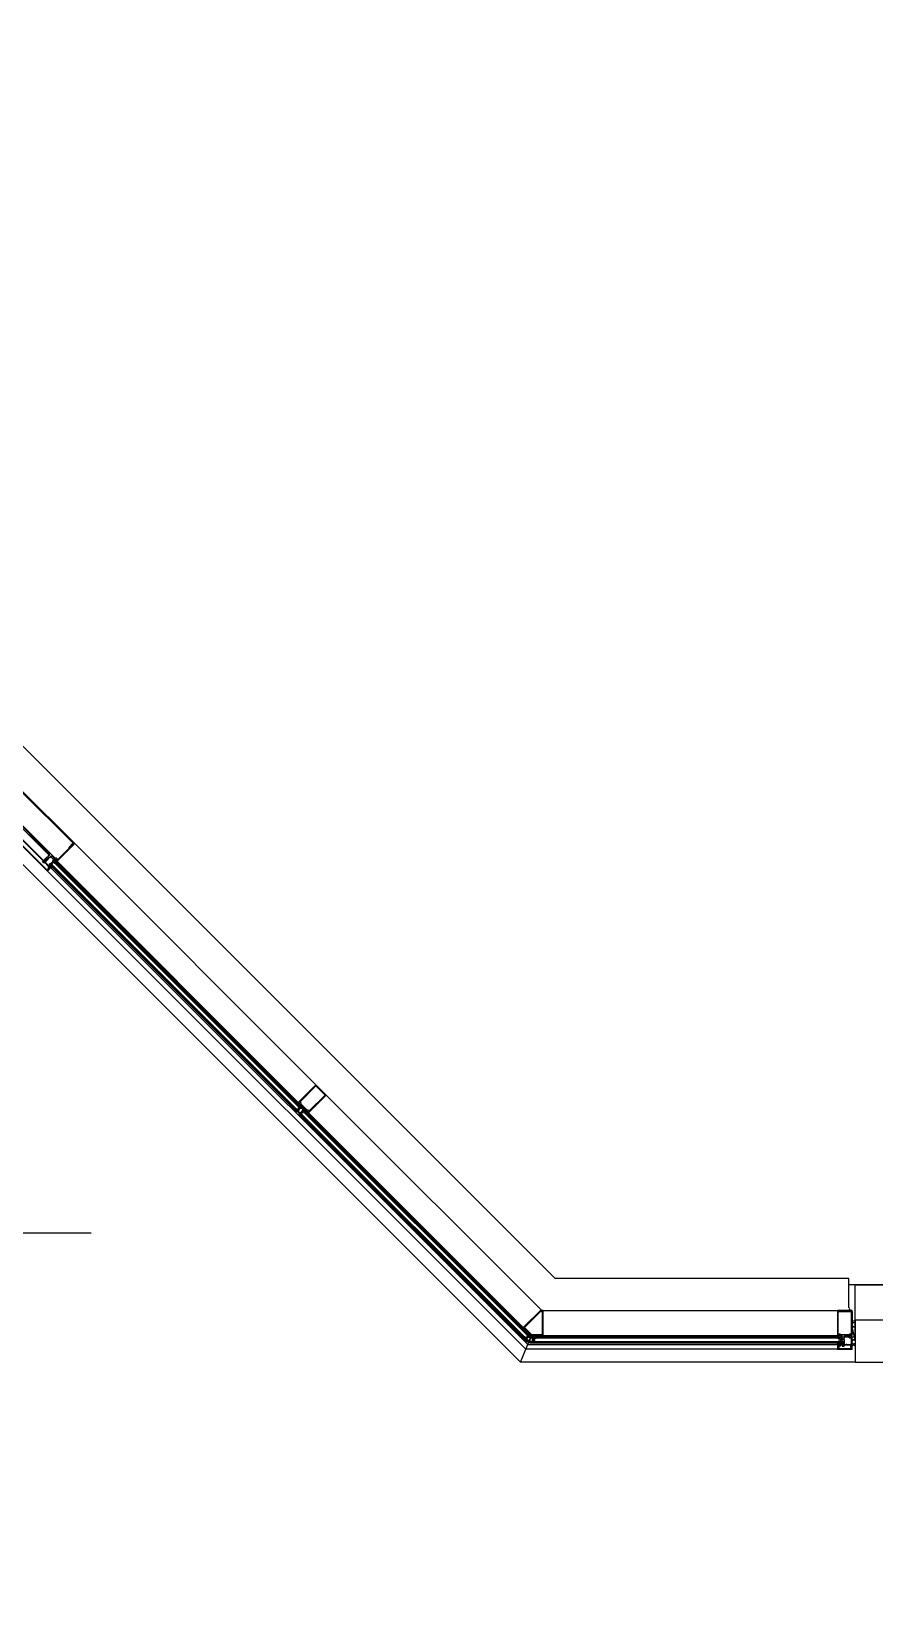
# Model space of a CAD drawing. Header units: inches. Extents: x -71 to 4528, y -885 to 4524.
# Drawn here: x 631.3 to 762, y 3.9 to 246.3 of the extents above; entities that cross this region are included whole.
import ezdxf

# ---------------------------------------------------------------- set-up
doc = ezdxf.new("R2010")
doc.units = ezdxf.units.IN
doc.header["$LTSCALE"] = 96
doc.header["$MEASUREMENT"] = 0
for name, color, linetype in [('A-Anno-Bldg', 7, 'Continuous'), ('A-Glaz-Exst', 53, 'Continuous'), ('A-Wall-Bldg', 235, 'Continuous')]:
    doc.layers.add(name, color=color, linetype=linetype)
doc.layers.add('Viewport', color=14, linetype='Continuous', plot=False)

msp = doc.modelspace()

# ---------------------------------------------------------------- linework, layer by layer
at = {"layer": 'A-Anno-Bldg'}
msp.add_lwpolyline([(640.56, 59.98), (598.1, 59.98)], dxfattribs=at)
at = {"layer": 'A-Glaz-Exst'}
for p, q in [((707.08, 40), (585.85, 161.23)), ((629.51, 128.88), (638, 120.39)), ((637.82, 120.39), (629.51, 128.7)), ((625.27, 124.64), (633.76, 116.15)), ((633.77, 116.23), (625.35, 124.65)), ((626.62, 124.17), (633.29, 117.5)), ((633.38, 117.59), (626.71, 124.26)), ((635, 118.11), (627.23, 125.88)), ((627.89, 125.04), (634.16, 118.78)), ((634.16, 118.78), (633.89, 118.51)), ((637.3, 119.69), (635.27, 117.66)), ((637.09, 119.66), (635.37, 117.94)), ((637.65, 120.4), (637.12, 119.87)), ((637.21, 119.78), (637.7, 120.27)), ((637.3, 119.69), (637.21, 119.78)), ((637.25, 119.82), (637.82, 120.39)), ((637.29, 119.69), (637.25, 119.73)), ((638, 120.39), (637.29, 119.69)), ((637.7, 120.36), (637.65, 120.4)), ((638, 120.39), (675.39, 83.01)), ((633, 117.59), (633.07, 117.67)), ((633.24, 117.35), (633, 117.59)), ((633.05, 117.69), (633.08, 117.72)), ((633.34, 117.4), (633.05, 117.69)), ((633.06, 117.53), (633.13, 117.61)), ((633.08, 117.72), (633.36, 117.43)), ((633.18, 117.8), (633.25, 117.88)), ((633.28, 117.69), (633.18, 117.8)), ((633.18, 117.41), (633.26, 117.49)), ((633.32, 117.43), (633.24, 117.35)), ((633.71, 118.33), (633.25, 117.87)), ((633.25, 117.87), (633.27, 117.85)), ((633.26, 117.84), (633.27, 117.84)), ((633.29, 117.5), (633.34, 117.5)), ((633.45, 117.53), (633.34, 117.64)), ((633.34, 117.5), (633.34, 117.45)), ((633.34, 117.45), (633.89, 116.9)), ((633.36, 117.43), (633.34, 117.4)), ((633.4, 117.85), (633.62, 118.08)), ((633.4, 117.84), (633.42, 117.86)), ((633.42, 117.88), (633.43, 117.89)), ((633.43, 117.89), (633.54, 117.91)), ((633.95, 117.02), (633.43, 117.54)), ((633.52, 117.61), (633.45, 117.53)), ((633.5, 117.77), (633.48, 117.75)), ((633.48, 117.62), (633.49, 117.62)), ((633.72, 117.98), (633.5, 117.75)), ((633.5, 117.62), (633.51, 117.6)), ((633.51, 117.6), (633.98, 118.07)), ((633.53, 117.78), (633.52, 117.77)), ((633.56, 117.89), (633.53, 117.78)), ((633.62, 118.08), (633.76, 118.11)), ((633.74, 118.23), (633.71, 118.33)), ((633.76, 118.11), (633.72, 117.98)), ((633.91, 118.4), (633.74, 118.23)), ((633.76, 116.15), (634.29, 116.68)), ((633.8, 116.41), (633.87, 116.34)), ((633.94, 116.59), (633.83, 116.53)), ((633.83, 116.53), (633.89, 116.47)), ((633.91, 116.38), (633.84, 116.45)), ((633.86, 116.78), (633.95, 116.69)), ((633.88, 118.1), (634.05, 118.27)), ((633.98, 118.07), (633.88, 118.1)), ((633.89, 118.42), (633.91, 118.4)), ((633.89, 116.47), (634.06, 116.53)), ((634.06, 116.53), (633.91, 116.38)), ((633.95, 116.98), (633.95, 117.02)), ((633.99, 116.98), (633.95, 116.98)), ((634.09, 117.16), (633.96, 117.03)), ((633.96, 117.03), (634.05, 116.94)), ((634.07, 116.7), (633.96, 116.82)), ((634, 116.97), (633.99, 116.98)), ((634.01, 116.89), (633.99, 116.88)), ((633.99, 116.88), (634.02, 116.79)), ((634, 116.92), (634, 116.97)), ((634.05, 116.92), (634, 116.92)), ((634.04, 116.84), (634.01, 116.89)), ((634.02, 116.79), (634.12, 116.75)), ((634.03, 116.57), (634.23, 116.69)), ((634.06, 116.53), (634.03, 116.57)), ((634.04, 117.2), (634.22, 117.38)), ((672.43, 78.81), (634.04, 117.2)), ((634.05, 116.85), (634.04, 116.84)), ((634.27, 116.7), (634.04, 116.57)), ((634.04, 116.57), (634.06, 116.53)), ((634.05, 118.27), (634.07, 118.25)), ((634.05, 116.92), (634.05, 116.92)), ((634.08, 116.8), (634.09, 116.81)), ((634.13, 116.77), (634.08, 116.8)), ((634.49, 116.76), (634.09, 117.16)), ((634.12, 116.75), (634.13, 116.77)), ((672.43, 78.9), (634.13, 117.21)), ((634.15, 118.25), (634.42, 118.51)), ((634.16, 116.82), (708.22, 42.76)), ((672.48, 78.95), (634.17, 117.25)), ((634.18, 116.79), (634.17, 116.8)), ((634.18, 116.81), (634.3, 116.69)), ((634.18, 116.75), (634.18, 116.79)), ((634.22, 116.75), (634.18, 116.75)), ((672.52, 78.99), (634.21, 117.29)), ((634.22, 117.38), (672.61, 78.99)), ((634.23, 116.74), (634.22, 116.75)), ((634.23, 116.69), (634.23, 116.74)), ((634.29, 116.68), (634.27, 116.7)), ((634.29, 117.31), (634.65, 117.66)), ((634.55, 117.05), (634.29, 117.31)), ((634.3, 116.69), (634.49, 116.76)), ((634.65, 117.56), (634.39, 117.3)), ((634.39, 117.25), (634.53, 117.1)), ((634.42, 118.51), (635.03, 117.9)), ((634.68, 117.5), (634.45, 117.27)), ((634.59, 117.1), (634.55, 117.05)), ((634.57, 117.73), (634.75, 117.91)), ((672.96, 79.34), (634.57, 117.73)), ((634.58, 117.1), (634.6, 117.12)), ((634.61, 117.11), (634.59, 117.1)), ((634.6, 117.12), (634.61, 117.11)), ((634.65, 117.66), (634.9, 117.4)), ((672.96, 79.43), (634.66, 117.74)), ((673.01, 79.48), (634.7, 117.78)), ((634.85, 117.42), (634.7, 117.56)), ((673.05, 79.52), (634.74, 117.82)), ((634.75, 117.91), (673.14, 79.52)), ((634.8, 117.87), (634.93, 118)), ((635.2, 117.46), (634.8, 117.87)), ((634.83, 117.35), (634.85, 117.37)), ((634.84, 117.34), (634.83, 117.35)), ((634.86, 117.36), (634.84, 117.34)), ((634.9, 117.4), (634.86, 117.36)), ((634.93, 118), (635.01, 117.91)), ((635.01, 118.12), (635, 118.11)), ((635.06, 117.95), (635.07, 117.96)), ((635.11, 117.92), (635.06, 117.95)), ((635.07, 117.96), (635.17, 117.93)), ((635.1, 117.91), (635.11, 117.92)), ((635.13, 118), (635.25, 117.88)), ((635.16, 117.87), (635.15, 117.86)), ((635.15, 117.78), (635.27, 117.66)), ((635.15, 117.77), (635.26, 117.66)), ((635.19, 117.82), (635.16, 117.87)), ((635.17, 117.93), (635.2, 117.83)), ((635.37, 117.94), (635.19, 118.12)), ((635.2, 117.83), (635.19, 117.82)), ((635.26, 117.66), (635.2, 117.46)), ((635.26, 117.65), (672.65, 80.27)), ((707.91, 42), (633.76, 116.15)), ((633.87, 116.34), (633.77, 116.23)), ((675.39, 83.01), (672.65, 80.27)), ((675.39, 82.83), (672.82, 80.27)), ((676.98, 81.42), (675.39, 83.01)), ((676.8, 81.42), (675.39, 82.83)), ((672.65, 80.27), (673.24, 79.67)), ((672.9, 80.01), (672.77, 79.89)), ((672.82, 80.27), (672.94, 80.15)), ((672.94, 80.15), (673.01, 80.22)), ((673.07, 80.15), (673.01, 80.08)), ((673.01, 80.08), (674.06, 79.03)), ((674.24, 78.85), (676.8, 81.42)), ((674.24, 78.67), (676.98, 81.42)), ((676.98, 81.42), (710.39, 48)), ((672.35, 79.33), (672.31, 79.29)), ((672.31, 79.29), (672.56, 79.03)), ((672.37, 79.35), (672.35, 79.33)), ((672.36, 79.33), (672.38, 79.34)), ((672.51, 79.13), (672.36, 79.28)), ((672.38, 79.34), (672.37, 79.35)), ((672.43, 78.81), (672.61, 78.99)), ((672.76, 79.42), (672.53, 79.19)), ((672.82, 79.4), (672.56, 79.13)), ((672.56, 79.03), (672.92, 79.39)), ((672.62, 79.6), (672.6, 79.58)), ((672.6, 79.58), (672.61, 79.57)), ((672.61, 79.57), (672.63, 79.59)), ((672.66, 79.64), (672.62, 79.6)), ((672.92, 79.39), (672.66, 79.64)), ((672.68, 79.59), (672.82, 79.45)), ((672.69, 79.01), (672.68, 78.98)), ((672.68, 78.98), (672.68, 78.95)), ((672.68, 78.95), (672.68, 78.92)), ((672.68, 78.92), (672.68, 78.9)), ((672.68, 78.9), (672.69, 78.87)), ((672.7, 79.04), (672.69, 79.01)), ((672.69, 78.87), (672.69, 78.85)), ((672.69, 78.85), (672.7, 78.83)), ((672.71, 79.06), (672.7, 79.04)), ((672.7, 78.83), (672.71, 78.8)), ((672.72, 79.09), (672.71, 79.06)), ((672.71, 78.8), (672.72, 78.79)), ((672.74, 79.12), (672.72, 79.09)), ((672.72, 78.79), (672.74, 78.77)), ((672.75, 79.15), (672.74, 79.12)), ((672.74, 78.77), (672.76, 78.75)), ((672.77, 79.17), (672.75, 79.15)), ((672.76, 78.75), (672.78, 78.74)), ((672.79, 79.2), (672.77, 79.17)), ((672.78, 78.74), (672.8, 78.73)), ((672.82, 79.22), (672.79, 79.2)), ((672.79, 78.46), (672.96, 78.64)), ((708.08, 43.16), (672.79, 78.46)), ((672.8, 78.73), (672.82, 78.72)), ((672.84, 79.25), (672.82, 79.22)), ((672.82, 78.72), (672.85, 78.71)), ((672.86, 79.27), (672.84, 79.25)), ((672.85, 78.71), (672.87, 78.71)), ((672.89, 79.29), (672.86, 79.27)), ((672.87, 78.71), (672.9, 78.71)), ((708.09, 43.24), (672.87, 78.46)), ((672.92, 79.3), (672.89, 79.29)), ((672.9, 78.71), (672.92, 78.71)), ((672.95, 79.32), (672.92, 79.3)), ((672.92, 78.71), (672.95, 78.71)), ((708.12, 43.3), (672.92, 78.5)), ((672.97, 79.33), (672.95, 79.32)), ((672.95, 78.71), (672.98, 78.72)), ((672.96, 79.34), (673.14, 79.52)), ((672.96, 78.64), (708.26, 43.34)), ((708.18, 43.33), (672.96, 78.55)), ((673, 79.34), (672.97, 79.33)), ((672.98, 78.72), (673.01, 78.73)), ((673.03, 79.35), (673, 79.34)), ((673.01, 78.59), (673.36, 78.95)), ((673.01, 78.73), (673.04, 78.74)), ((673.26, 78.34), (673.01, 78.59)), ((673.06, 79.35), (673.03, 79.35)), ((673.04, 78.74), (673.06, 78.75)), ((673.09, 79.36), (673.06, 79.35)), ((673.06, 78.75), (673.09, 78.76)), ((673.11, 79.36), (673.09, 79.36)), ((673.09, 78.76), (673.12, 78.78)), ((673.37, 78.85), (673.1, 78.58)), ((673.1, 78.53), (673.25, 78.39)), ((673.16, 79.59), (673.11, 79.54)), ((673.14, 79.36), (673.11, 79.36)), ((673.12, 78.78), (673.15, 78.8)), ((673.17, 79.35), (673.14, 79.36)), ((673.15, 78.8), (673.17, 78.82)), ((673.23, 79.52), (673.16, 79.59)), ((673.39, 78.79), (673.16, 78.56)), ((673.19, 79.35), (673.17, 79.35)), ((673.17, 78.82), (673.19, 78.84)), ((673.21, 79.34), (673.19, 79.35)), ((673.19, 78.84), (673.22, 78.87)), ((673.24, 79.67), (673.2, 79.63)), ((673.2, 79.63), (673.27, 79.56)), ((673.23, 79.33), (673.21, 79.34)), ((673.22, 78.87), (673.24, 78.89)), ((673.27, 79.56), (673.23, 79.52)), ((673.25, 79.31), (673.23, 79.33)), ((673.24, 78.89), (673.26, 78.92)), ((673.27, 79.3), (673.25, 79.31)), ((673.26, 78.92), (673.27, 78.95)), ((673.31, 78.38), (673.26, 78.34)), ((673.27, 79.56), (673.31, 79.6)), ((673.29, 79.28), (673.27, 79.3)), ((673.27, 78.95), (673.29, 78.97)), ((673.3, 79.26), (673.29, 79.28)), ((673.29, 78.97), (673.3, 79)), ((673.31, 79.24), (673.3, 79.26)), ((673.3, 79), (673.31, 79.03)), ((673.3, 78.39), (673.32, 78.41)), ((673.31, 79.6), (673.57, 79.34)), ((673.32, 79.22), (673.31, 79.24)), ((673.31, 79.03), (673.32, 79.06)), ((673.32, 78.4), (673.31, 78.38)), ((673.33, 79.19), (673.32, 79.22)), ((673.32, 78.99), (673.49, 79.17)), ((673.32, 79.06), (673.33, 79.09)), ((708.39, 43.91), (673.32, 78.99)), ((673.32, 78.41), (673.32, 78.4)), ((673.33, 79.17), (673.33, 79.19)), ((673.33, 79.14), (673.33, 79.17)), ((673.33, 79.11), (673.33, 79.14)), ((673.33, 79.09), (673.33, 79.11)), ((673.36, 78.95), (673.62, 78.69)), ((708.4, 44), (673.4, 78.99)), ((673.56, 78.7), (673.42, 78.85)), ((708.43, 44.05), (673.45, 79.03)), ((673.53, 79.3), (673.49, 79.25)), ((673.49, 79.25), (673.56, 79.18)), ((673.49, 79.17), (708.57, 44.09)), ((708.48, 44.08), (673.49, 79.08)), ((673.56, 79.18), (673.52, 79.14)), ((673.57, 79.34), (673.53, 79.3)), ((673.53, 79.3), (673.6, 79.23)), ((673.54, 78.64), (673.56, 78.65)), ((673.55, 78.63), (673.54, 78.64)), ((673.57, 78.65), (673.55, 78.63)), ((673.62, 78.69), (673.57, 78.65)), ((673.6, 79.23), (673.64, 79.27)), ((673.64, 79.27), (674.24, 78.67)), ((673.98, 78.93), (673.86, 78.8)), ((674.06, 79.03), (674.12, 79.1)), ((674.19, 79.03), (674.12, 78.97)), ((674.12, 78.97), (674.24, 78.85)), ((674.24, 78.67), (707.52, 45.39)), ((710.27, 48.13), (707.52, 45.39)), ((707.7, 45.39), (710.27, 47.95)), ((710.39, 48), (710.27, 48.13)), ((710.27, 47.95), (710.34, 47.88)), ((710.34, 47.88), (710.45, 47.88)), ((710.39, 48), (756.24, 48)), ((710.58, 48), (710.39, 48)), ((710.45, 47.88), (710.45, 44.25)), ((710.58, 44.12), (710.58, 48)), ((758.49, 48), (756.24, 48)), ((756.24, 48), (756.24, 44.12)), ((756.34, 44.42), (756.34, 47.88)), ((756.34, 47.88), (758.49, 47.88)), ((758.4, 44.42), (758.4, 47.88)), ((758.4, 47.88), (758.49, 47.88)), ((758.49, 47.88), (758.49, 48)), ((758.49, 47.88), (758.49, 44.36)), ((758.56, 46.05), (758.58, 46.07)), ((758.58, 46.07), (758.6, 46.09)), ((758.6, 46.09), (758.62, 46.11)), ((758.62, 46.11), (758.64, 46.12)), ((758.64, 46.12), (758.66, 46.13)), ((758.66, 46.13), (758.68, 46.14)), ((758.68, 46.14), (758.7, 46.15)), ((758.7, 46.15), (758.72, 46.15)), ((758.72, 46.15), (758.74, 46.15)), ((758.74, 46.15), (758.76, 46.15)), ((758.76, 46.15), (758.79, 46.15)), ((758.79, 46.15), (758.81, 46.14)), ((758.81, 46.14), (758.83, 46.13)), ((758.83, 46.13), (758.85, 46.12)), ((758.85, 46.12), (758.87, 46.11)), ((758.87, 46.11), (758.89, 46.09)), ((758.89, 46.09), (758.9, 46.07)), ((758.9, 46.07), (758.92, 46.05)), ((707.08, 40), (708.79, 44.12)), ((707.52, 45.39), (708.12, 44.79)), ((707.79, 45.12), (707.66, 45)), ((707.66, 45), (707.73, 44.93)), ((708.84, 44.25), (707.7, 45.39)), ((707.76, 43.93), (707.72, 43.88)), ((707.72, 43.88), (707.97, 43.63)), ((707.73, 44.93), (707.77, 44.97)), ((707.78, 43.95), (707.76, 43.93)), ((707.77, 44.97), (707.83, 44.9)), ((707.77, 43.92), (707.79, 43.94)), ((707.91, 43.72), (707.77, 43.87)), ((707.79, 43.94), (707.78, 43.95)), ((707.86, 45.06), (707.79, 45.12)), ((707.83, 44.9), (707.79, 44.86)), ((707.79, 44.86), (707.86, 44.8)), ((707.81, 45.01), (707.86, 45.06)), ((707.88, 44.95), (707.81, 45.01)), ((707.86, 44.8), (707.9, 44.84)), ((707.92, 44.99), (707.88, 44.95)), ((707.9, 44.84), (707.96, 44.77)), ((707.99, 44.92), (707.92, 44.99)), ((707.96, 44.77), (707.93, 44.73)), ((707.93, 44.73), (707.99, 44.67)), ((707.94, 44.88), (707.99, 44.92)), ((708.01, 44.82), (707.94, 44.88)), ((708.17, 44.02), (707.94, 43.79)), ((708.23, 43.99), (707.96, 43.72)), ((707.97, 43.63), (708.32, 43.98)), ((707.99, 44.67), (708.03, 44.71)), ((708.05, 44.86), (708.01, 44.82)), ((708.02, 44.19), (708.01, 44.17)), ((708.01, 44.17), (708.02, 44.17)), ((708.07, 44.24), (708.02, 44.19)), ((708.02, 44.17), (708.03, 44.18)), ((708.03, 44.71), (708.08, 44.66)), ((708.12, 44.79), (708.05, 44.86)), ((708.07, 44.75), (708.12, 44.79)), ((708.12, 44.79), (708.07, 44.75)), ((708.12, 44.7), (708.07, 44.75)), ((708.07, 44.75), (708.15, 44.68)), ((708.32, 43.98), (708.07, 44.24)), ((708.08, 44.18), (708.23, 44.04)), ((708.12, 44.66), (708.12, 44.66)), ((708.12, 43.63), (708.13, 43.66)), ((708.12, 43.61), (708.12, 43.63)), ((708.13, 43.68), (708.14, 43.7)), ((708.13, 43.66), (708.13, 43.68)), ((708.14, 43.7), (708.15, 43.73)), ((708.15, 44.68), (708.19, 44.72)), ((708.15, 43.73), (708.16, 43.75)), ((708.16, 43.75), (708.17, 43.77)), ((708.17, 43.77), (708.19, 43.79)), ((708.19, 44.72), (708.79, 44.12)), ((708.19, 43.79), (708.2, 43.81)), ((708.2, 43.81), (708.22, 43.82)), ((708.22, 43.82), (708.23, 43.84)), ((708.23, 43.84), (708.25, 43.85)), ((708.25, 43.85), (708.27, 43.87)), ((708.27, 43.87), (708.29, 43.88)), ((708.29, 43.88), (708.31, 43.88)), ((708.31, 43.88), (708.33, 43.89)), ((708.33, 43.89), (708.35, 43.9)), ((708.35, 43.9), (708.37, 43.9)), ((708.37, 43.9), (708.39, 43.9)), ((708.39, 43.91), (708.57, 44.09)), ((708.39, 43.9), (708.41, 43.9)), ((708.41, 43.9), (708.43, 43.89)), ((708.43, 43.89), (708.44, 43.89)), ((708.44, 43.89), (708.46, 43.88)), ((708.46, 43.88), (708.48, 43.87)), ((708.48, 43.87), (708.49, 43.86)), ((708.49, 43.86), (708.51, 43.85)), ((708.51, 43.85), (708.52, 43.83)), ((708.52, 43.83), (708.53, 43.82)), ((708.53, 43.82), (708.54, 43.8)), ((708.54, 43.8), (708.55, 43.78)), ((708.55, 43.78), (708.56, 43.76)), ((708.56, 43.76), (708.57, 43.74)), ((708.57, 43.74), (708.57, 43.71)), ((708.57, 43.71), (708.57, 43.69)), ((708.57, 43.69), (708.57, 43.67)), ((708.57, 43.67), (708.57, 43.65)), ((708.57, 43.65), (708.57, 43.62)), ((708.61, 43.64), (708.59, 43.62)), ((708.62, 43.66), (708.61, 43.64)), ((708.64, 43.67), (708.62, 43.66)), ((708.66, 43.68), (708.64, 43.67)), ((708.68, 43.7), (708.66, 43.68)), ((708.7, 43.71), (708.68, 43.7)), ((708.72, 43.72), (708.7, 43.71)), ((708.74, 43.72), (708.72, 43.72)), ((708.76, 43.73), (708.74, 43.72)), ((708.78, 43.73), (708.76, 43.73)), ((708.8, 43.73), (708.78, 43.73)), ((708.79, 44.12), (756.24, 44.12)), ((708.79, 44.12), (709.64, 44.12)), ((708.82, 43.73), (708.8, 43.73)), ((708.84, 43.72), (708.82, 43.73)), ((710.45, 44.25), (708.84, 44.25)), ((708.86, 43.72), (708.84, 43.72)), ((708.87, 43.71), (708.86, 43.72)), ((708.89, 43.7), (708.87, 43.71)), ((708.91, 43.69), (708.89, 43.7)), ((708.92, 43.67), (708.91, 43.69)), ((708.92, 43.95), (756.74, 43.95)), ((708.92, 43.7), (708.92, 43.94)), ((756.74, 43.7), (708.92, 43.7)), ((708.93, 43.66), (708.92, 43.67)), ((708.95, 43.64), (708.93, 43.66)), ((708.96, 43.62), (708.95, 43.64)), ((756.68, 43.88), (709.01, 43.88)), ((756.67, 43.82), (709.01, 43.82)), ((756.68, 43.76), (709.01, 43.76)), ((709.06, 43.2), (709.06, 43.69)), ((709.06, 43.69), (709.42, 43.69)), ((709.14, 43.63), (709.14, 43.26)), ((709.38, 43.67), (709.17, 43.67)), ((709.41, 43.61), (709.41, 43.63)), ((709.42, 43.69), (709.42, 43.63)), ((709.42, 43.63), (709.42, 43.61)), ((709.64, 44.12), (709.64, 44.06)), ((709.64, 44.06), (709.74, 44.06)), ((709.67, 44.06), (709.74, 44.06)), ((709.74, 44), (709.67, 44)), ((709.74, 44.06), (709.74, 44.12)), ((709.74, 44.12), (709.83, 44.12)), ((709.74, 44.06), (709.74, 44.12)), ((709.74, 44.12), (710.58, 44.12)), ((709.74, 43.94), (709.74, 44)), ((709.83, 43.94), (709.74, 43.94)), ((709.83, 44.12), (709.83, 44.06)), ((709.83, 44.06), (709.92, 44.06)), ((709.92, 44), (709.83, 44)), ((709.83, 44), (709.83, 43.94)), ((709.92, 44.06), (709.92, 44.12)), ((709.92, 44.12), (710.02, 44.12)), ((709.92, 43.94), (709.92, 44)), ((710.02, 43.94), (709.92, 43.94)), ((710.02, 44.12), (710.02, 44.06)), ((710.02, 44.06), (710.11, 44.06)), ((710.11, 44), (710.02, 44)), ((710.02, 44), (710.02, 43.94)), ((710.11, 44.06), (710.11, 44.12)), ((710.11, 44.12), (710.2, 44.12)), ((710.11, 43.94), (710.11, 44)), ((710.2, 43.94), (710.11, 43.94)), ((710.2, 44.12), (710.2, 43.94)), ((756.24, 44.12), (756.15, 43.95)), ((756.15, 43.95), (756.72, 43.95)), ((756.24, 44.12), (756.26, 44.12)), ((756.41, 44.12), (756.24, 44.12)), ((756.26, 44.12), (756.29, 44.16)), ((756.29, 44.16), (756.32, 44.12)), ((756.32, 44.12), (756.34, 44.12)), ((756.34, 44.12), (756.37, 44.16)), ((756.71, 43.69), (756.35, 43.69)), ((756.35, 43.69), (756.35, 43.63)), ((756.35, 43.63), (756.35, 43.61)), ((756.36, 43.61), (756.36, 43.63)), ((756.37, 44.16), (756.4, 44.12)), ((756.39, 43.67), (756.6, 43.67)), ((756.57, 44.36), (756.4, 44.36)), ((756.4, 44.12), (756.41, 44.12)), ((756.41, 44.26), (756.49, 44.26)), ((756.5, 44.25), (756.41, 44.2)), ((756.41, 44.2), (756.41, 44.19)), ((756.41, 44.19), (756.47, 44.2)), ((756.47, 44.2), (756.47, 44.19)), ((756.49, 44.26), (756.57, 44.26)), ((756.59, 44.2), (756.5, 44.25)), ((756.53, 44.19), (756.53, 44.2)), ((756.53, 44.2), (756.59, 44.19)), ((756.57, 44.12), (756.59, 44.12)), ((756.59, 44.19), (756.59, 44.2)), ((756.59, 44.12), (756.62, 44.16)), ((756.72, 44.12), (756.59, 44.12)), ((756.62, 44.16), (756.65, 44.12)), ((756.64, 43.63), (756.64, 43.26)), ((756.65, 44.12), (756.66, 44.12)), ((756.66, 44.12), (756.69, 44.16)), ((758.06, 44.22), (756.68, 44.22)), ((756.69, 44.16), (756.73, 44.12)), ((756.71, 43.2), (756.71, 43.69)), ((756.72, 43.95), (756.72, 44.12)), ((756.73, 44.12), (756.92, 44.12)), ((756.92, 44.04), (756.74, 44.04)), ((756.74, 44.04), (756.92, 42.79)), ((756.74, 42.79), (756.92, 44.04)), ((756.74, 44.04), (756.74, 42.79)), ((756.74, 43.95), (756.74, 43.7)), ((756.92, 44.12), (756.92, 43.75)), ((756.92, 42.79), (756.92, 44.04)), ((756.98, 43.69), (757.01, 43.69)), ((757.01, 43.69), (757.01, 43.45)), ((757.2, 43.45), (757.2, 43.69)), ((757.2, 43.69), (757.23, 43.69)), ((757.29, 43.75), (757.29, 44.12)), ((757.29, 44.12), (757.99, 44.12)), ((758.47, 44.12), (757.9, 44.12)), ((757.9, 44.12), (757.99, 43.94)), ((757.99, 44.12), (758.01, 44.12)), ((757.99, 43.94), (758.15, 43.94)), ((758.01, 44.12), (758.04, 44.16)), ((758.02, 43.94), (758.16, 43.94)), ((758.09, 43.88), (758.02, 43.88)), ((758.04, 44.16), (758.07, 44.12)), ((758.07, 44.12), (758.09, 44.12)), ((758.09, 44.12), (758.12, 44.16)), ((758.09, 43.84), (758.09, 43.88)), ((758.12, 44.16), (758.15, 44.12)), ((758.35, 43.74), (758.13, 43.74)), ((758.15, 44.12), (758.16, 44.12)), ((758.49, 44.36), (758.16, 44.36)), ((758.16, 44.26), (758.24, 44.26)), ((758.22, 43.86), (758.16, 43.88)), ((758.16, 43.88), (758.16, 43.86)), ((758.16, 43.86), (758.25, 43.81)), ((758.16, 43.8), (758.32, 43.8)), ((758.22, 43.88), (758.22, 43.86)), ((758.24, 44.26), (758.32, 44.26)), ((758.25, 43.81), (758.34, 43.86)), ((758.34, 43.88), (758.28, 43.86)), ((758.28, 43.86), (758.28, 43.88)), ((758.32, 44.12), (758.34, 44.12)), ((758.32, 43.94), (758.49, 43.94)), ((758.49, 44.36), (758.34, 44.36)), ((758.34, 44.12), (758.37, 44.16)), ((758.34, 43.94), (758.47, 43.94)), ((758.34, 43.86), (758.34, 43.88)), ((758.37, 44.16), (758.4, 44.12)), ((758.41, 43.8), (758.39, 43.8)), ((758.4, 44.12), (758.41, 44.12)), ((758.41, 44.12), (758.44, 44.16)), ((758.41, 43.03), (758.41, 43.8)), ((758.44, 44.16), (758.48, 44.12)), ((758.47, 43.94), (758.47, 44.12)), ((758.48, 44.12), (758.49, 44.12)), ((758.49, 45.84), (758.5, 45.87)), ((758.49, 45.81), (758.49, 45.84)), ((758.49, 45.78), (758.49, 45.81)), ((758.5, 45.75), (758.49, 45.78)), ((758.99, 43.47), (758.49, 45.47)), ((758.49, 45.47), (758.99, 45.47)), ((758.49, 44.12), (758.49, 44.36)), ((758.49, 42.75), (758.49, 43.94)), ((758.5, 45.9), (758.51, 45.93)), ((758.5, 45.87), (758.5, 45.9)), ((758.5, 45.73), (758.5, 45.75)), ((758.51, 45.7), (758.5, 45.73)), ((758.51, 45.93), (758.52, 45.96)), ((758.52, 45.67), (758.51, 45.7)), ((758.52, 45.96), (758.53, 45.98)), ((758.53, 45.64), (758.52, 45.67)), ((758.53, 45.98), (758.54, 46.01)), ((758.54, 45.62), (758.53, 45.64)), ((758.54, 46.01), (758.55, 46.03)), ((758.55, 45.6), (758.54, 45.62)), ((758.55, 46.03), (758.56, 46.05)), ((758.56, 45.57), (758.55, 45.6)), ((758.58, 45.55), (758.56, 45.57)), ((758.6, 45.54), (758.58, 45.55)), ((758.62, 45.52), (758.6, 45.54)), ((758.64, 45.51), (758.62, 45.52)), ((758.66, 45.5), (758.64, 45.51)), ((758.68, 45.49), (758.66, 45.5)), ((758.7, 45.48), (758.68, 45.49)), ((758.72, 45.48), (758.7, 45.48)), ((758.74, 45.47), (758.72, 45.48)), ((758.76, 45.48), (758.74, 45.47)), ((758.79, 45.48), (758.76, 45.48)), ((758.81, 45.49), (758.79, 45.48)), ((758.83, 45.5), (758.81, 45.49)), ((758.85, 45.51), (758.83, 45.5)), ((758.87, 45.52), (758.85, 45.51)), ((758.89, 45.54), (758.87, 45.52)), ((758.9, 45.55), (758.89, 45.54)), ((758.92, 45.57), (758.9, 45.55)), ((758.92, 46.05), (758.93, 46.03)), ((758.93, 45.6), (758.92, 45.57)), ((758.93, 46.03), (758.95, 46.01)), ((758.95, 45.62), (758.93, 45.6)), ((758.95, 46.01), (758.96, 45.98)), ((758.96, 45.64), (758.95, 45.62)), ((758.96, 45.98), (758.97, 45.96)), ((758.97, 45.67), (758.96, 45.64)), ((758.97, 45.96), (758.98, 45.93)), ((758.98, 45.7), (758.97, 45.67)), ((758.98, 45.93), (758.98, 45.9)), ((758.98, 45.9), (758.99, 45.87)), ((758.99, 45.75), (758.98, 45.73)), ((758.98, 45.73), (758.98, 45.7)), ((758.99, 45.87), (758.99, 45.84)), ((758.99, 45.84), (758.99, 45.81)), ((758.99, 45.81), (758.99, 45.78)), ((758.99, 45.78), (758.99, 45.75)), ((758.99, 45.47), (758.99, 43.47)), ((756.24, 42), (707.91, 42)), ((708.08, 43.16), (708.26, 43.34)), ((708.12, 43.59), (708.12, 43.61)), ((708.12, 43.56), (708.12, 43.59)), ((708.12, 43.54), (708.12, 43.56)), ((708.13, 43.52), (708.12, 43.54)), ((708.13, 43.5), (708.13, 43.52)), ((708.14, 43.48), (708.13, 43.5)), ((708.15, 43.46), (708.14, 43.48)), ((708.16, 43.44), (708.15, 43.46)), ((708.17, 43.42), (708.16, 43.44)), ((708.19, 43.41), (708.17, 43.42)), ((708.2, 43.4), (708.19, 43.41)), ((708.22, 43.38), (708.2, 43.4)), ((708.23, 43.38), (708.22, 43.38)), ((708.22, 42.76), (756.24, 42.76)), ((708.25, 43.37), (708.23, 43.38)), ((708.27, 43.36), (708.25, 43.37)), ((708.29, 43.36), (708.27, 43.36)), ((708.31, 43.36), (708.29, 43.36)), ((708.33, 43.36), (708.31, 43.36)), ((708.35, 43.36), (708.33, 43.36)), ((708.36, 43.36), (708.35, 43.36)), ((708.38, 43.37), (708.36, 43.36)), ((708.4, 43.38), (708.38, 43.37)), ((708.42, 43.39), (708.4, 43.38)), ((708.44, 43.4), (708.42, 43.39)), ((708.46, 43.42), (708.44, 43.4)), ((708.48, 43.43), (708.46, 43.42)), ((708.49, 43.45), (708.48, 43.43)), ((708.51, 43.47), (708.49, 43.45)), ((708.52, 43.49), (708.51, 43.47)), ((708.53, 43.51), (708.52, 43.49)), ((708.53, 43.49), (708.52, 43.46)), ((708.52, 43.46), (708.52, 43.44)), ((708.52, 43.44), (708.52, 43.42)), ((708.52, 43.42), (708.52, 43.39)), ((708.52, 43.39), (708.52, 43.37)), ((708.52, 43.37), (708.53, 43.35)), ((708.54, 43.53), (708.53, 43.51)), ((708.54, 43.51), (708.53, 43.49)), ((708.53, 43.35), (708.53, 43.33)), ((708.53, 43.33), (708.54, 43.31)), ((708.55, 43.56), (708.54, 43.53)), ((708.55, 43.55), (708.54, 43.53)), ((708.54, 43.53), (708.54, 43.51)), ((708.54, 43.31), (708.55, 43.29)), ((708.57, 43.58), (708.55, 43.56)), ((708.56, 43.57), (708.55, 43.55)), ((708.55, 43.29), (708.56, 43.27)), ((708.57, 43.62), (708.56, 43.6)), ((708.56, 43.6), (708.56, 43.57)), ((708.56, 43.27), (708.57, 43.25)), ((708.58, 43.6), (708.57, 43.58)), ((708.57, 43.25), (708.59, 43.24)), ((708.59, 43.62), (708.58, 43.6)), ((708.59, 43.24), (708.6, 43.23)), ((708.6, 43.23), (708.62, 43.22)), ((708.61, 43.2), (756.74, 43.2)), ((708.61, 42.95), (708.61, 43.2)), ((756.74, 42.95), (708.61, 42.95)), ((708.62, 43.22), (708.64, 43.21)), ((708.64, 43.21), (708.65, 43.2)), ((708.65, 43.2), (708.67, 43.2)), ((708.67, 43.2), (708.69, 43.19)), ((756.69, 43.13), (708.68, 43.13)), ((756.67, 43.07), (708.68, 43.07)), ((756.69, 43.01), (708.68, 43.01)), ((708.69, 43.19), (708.71, 43.19)), ((708.71, 43.19), (708.73, 43.19)), ((708.73, 43.19), (708.75, 43.2)), ((708.75, 43.2), (708.77, 43.2)), ((708.77, 43.2), (708.79, 43.21)), ((708.79, 43.21), (708.81, 43.22)), ((708.81, 43.22), (708.83, 43.23)), ((708.83, 43.23), (708.85, 43.24)), ((708.85, 43.24), (708.87, 43.26)), ((708.87, 43.26), (708.88, 43.27)), ((708.88, 43.27), (708.9, 43.29)), ((708.9, 43.29), (708.92, 43.31)), ((708.92, 43.31), (708.93, 43.33)), ((708.93, 43.33), (708.94, 43.35)), ((708.94, 43.35), (708.95, 43.38)), ((708.95, 43.38), (708.96, 43.4)), ((708.96, 43.6), (708.96, 43.62)), ((708.97, 43.58), (708.96, 43.6)), ((708.96, 43.4), (708.97, 43.42)), ((708.98, 43.56), (708.97, 43.58)), ((708.97, 43.45), (708.98, 43.47)), ((708.97, 43.42), (708.97, 43.45)), ((708.98, 43.54), (708.98, 43.56)), ((708.98, 43.52), (708.98, 43.54)), ((708.98, 43.49), (708.98, 43.52)), ((708.98, 43.47), (708.98, 43.49)), ((709.42, 43.2), (709.06, 43.2)), ((709.17, 43.22), (709.38, 43.22)), ((709.2, 43.61), (709.2, 43.28)), ((709.42, 43.61), (709.41, 43.61)), ((709.41, 43.26), (709.41, 43.28)), ((709.41, 43.28), (709.42, 43.28)), ((709.42, 43.28), (709.42, 43.26)), ((709.42, 43.26), (709.42, 43.2)), ((756.24, 42.76), (756.15, 42.95)), ((756.15, 42.95), (756.72, 42.95)), ((756.41, 42.76), (756.24, 42.76)), ((756.27, 42.75), (756.24, 42.75)), ((756.24, 42.75), (756.24, 42)), ((756.24, 42), (758.49, 42)), ((756.34, 42.49), (756.27, 42.75)), ((756.28, 42.71), (756.32, 42.75)), ((756.34, 42.49), (756.28, 42.71)), ((756.29, 42.48), (756.34, 42.49)), ((756.29, 42.48), (756.34, 42.49)), ((756.39, 42.31), (756.29, 42.48)), ((756.29, 42.27), (756.29, 42.48)), ((756.39, 42.27), (756.29, 42.27)), ((756.29, 42.06), (756.29, 42.22)), ((756.29, 42.22), (756.39, 42.22)), ((758.44, 42.06), (756.29, 42.06)), ((756.32, 42.75), (756.41, 42.75)), ((756.35, 43.61), (756.36, 43.61)), ((756.36, 43.28), (756.35, 43.28)), ((756.35, 43.28), (756.35, 43.26)), ((756.35, 43.26), (756.35, 43.2)), ((756.35, 43.2), (756.71, 43.2)), ((756.36, 43.26), (756.36, 43.28)), ((756.6, 43.22), (756.39, 43.22)), ((756.39, 42.28), (756.39, 42.31)), ((756.44, 42.28), (756.39, 42.28)), ((756.41, 42.68), (756.41, 42.7)), ((756.41, 42.7), (756.47, 42.68)), ((756.5, 42.63), (756.41, 42.68)), ((756.41, 42.61), (756.57, 42.61)), ((756.42, 42.41), (756.44, 42.31)), ((756.44, 42.31), (756.44, 42.28)), ((756.47, 42.68), (756.47, 42.7)), ((756.63, 42.48), (756.48, 42.48)), ((756.59, 42.68), (756.5, 42.63)), ((756.53, 42.7), (756.53, 42.68)), ((756.53, 42.68), (756.59, 42.7)), ((756.57, 43.61), (756.57, 43.28)), ((756.57, 42.75), (757.08, 42.75)), ((756.72, 42.76), (756.59, 42.76)), ((756.59, 42.7), (756.59, 42.68)), ((757.08, 42.62), (756.71, 42.62)), ((756.72, 42.95), (756.72, 42.76)), ((756.74, 43.2), (756.74, 42.95)), ((756.74, 42.79), (756.92, 42.79)), ((756.9, 42.62), (756.9, 42.58)), ((757.31, 42.62), (756.9, 42.62)), ((756.9, 42.58), (757.31, 42.58)), ((756.91, 42.86), (756.91, 42.75)), ((756.91, 42.75), (757.07, 42.75)), ((757.01, 43.45), (756.92, 43.5)), ((756.92, 43.5), (756.92, 42.84)), ((756.92, 42.84), (756.94, 42.84)), ((756.94, 42.58), (756.94, 42.48)), ((756.94, 42.48), (757.28, 42.48)), ((756.95, 42.84), (756.95, 42.84)), ((757.02, 42.48), (757.02, 42.58)), ((757.09, 43.09), (757.03, 42.99)), ((757.03, 42.99), (757.03, 42.97)), ((757.04, 43.25), (757.11, 43.38)), ((757.04, 42.93), (757.04, 43.25)), ((757.05, 42.96), (757.05, 42.93)), ((757.11, 42.66), (757.08, 42.62)), ((757.11, 43.38), (757.18, 43.25)), ((757.14, 42.62), (757.11, 42.66)), ((757.18, 42.99), (757.12, 43.09)), ((757.14, 42.75), (757.6, 42.75)), ((757.6, 42.62), (757.14, 42.62)), ((757.15, 42.75), (757.3, 42.75)), ((757.17, 42.93), (757.17, 42.96)), ((757.18, 43.25), (757.18, 42.93)), ((757.18, 42.97), (757.18, 42.99)), ((757.19, 42.48), (757.19, 42.58)), ((757.29, 43.5), (757.2, 43.45)), ((757.27, 42.84), (757.26, 42.84)), ((757.27, 42.84), (757.29, 42.84)), ((757.28, 42.48), (757.28, 42.58)), ((757.29, 42.84), (757.29, 43.5)), ((757.3, 42.75), (757.3, 42.86)), ((757.31, 42.58), (757.31, 42.62)), ((757.63, 42.66), (757.6, 42.62)), ((757.66, 42.62), (757.63, 42.66)), ((757.66, 42.75), (758.34, 42.75)), ((758.27, 42.62), (757.66, 42.62)), ((758.27, 42.28), (758.27, 42.62)), ((758.32, 42.28), (758.27, 42.28)), ((758.44, 42.48), (758.32, 42.28)), ((758.34, 42.75), (758.41, 43.03)), ((758.44, 42.27), (758.34, 42.27)), ((758.34, 42.22), (758.44, 42.22)), ((758.46, 42.75), (758.39, 42.49)), ((758.46, 42.75), (758.39, 42.49)), ((758.39, 42.49), (758.44, 42.48)), ((758.39, 42.49), (758.44, 42.48)), ((758.44, 42.48), (758.44, 42.27)), ((758.44, 42.22), (758.44, 42.06)), ((758.49, 42.75), (758.46, 42.75)), ((758.49, 42.75), (758.46, 42.75)), ((758.99, 43.47), (758.49, 43.47)), ((758.49, 43.17), (758.5, 43.19)), ((758.49, 43.14), (758.49, 43.17)), ((758.49, 43.11), (758.49, 43.14)), ((758.5, 43.08), (758.49, 43.11)), ((758.49, 42), (758.49, 42.75)), ((758.5, 43.22), (758.51, 43.25)), ((758.5, 43.19), (758.5, 43.22)), ((758.5, 43.05), (758.5, 43.08)), ((758.51, 43.02), (758.5, 43.05)), ((758.51, 43.25), (758.52, 43.28)), ((758.52, 42.99), (758.51, 43.02)), ((758.52, 43.28), (758.53, 43.3)), ((758.53, 42.97), (758.52, 42.99)), ((758.53, 43.3), (758.54, 43.33)), ((758.54, 42.94), (758.53, 42.97)), ((758.54, 43.33), (758.55, 43.35)), ((758.55, 42.92), (758.54, 42.94)), ((758.55, 43.35), (758.56, 43.38)), ((758.56, 42.9), (758.55, 42.92)), ((758.56, 43.38), (758.58, 43.39)), ((758.58, 42.88), (758.56, 42.9)), ((758.58, 43.39), (758.6, 43.41)), ((758.6, 42.86), (758.58, 42.88)), ((758.6, 43.41), (758.62, 43.43)), ((758.62, 42.84), (758.6, 42.86)), ((758.62, 43.43), (758.64, 43.44)), ((758.64, 42.83), (758.62, 42.84)), ((758.64, 43.44), (758.66, 43.45)), ((758.66, 42.82), (758.64, 42.83)), ((758.66, 43.45), (758.68, 43.46)), ((758.68, 42.81), (758.66, 42.82)), ((758.68, 43.46), (758.7, 43.47)), ((758.7, 42.8), (758.68, 42.81)), ((758.7, 43.47), (758.72, 43.47)), ((758.72, 42.8), (758.7, 42.8)), ((758.72, 43.47), (758.74, 43.47)), ((758.74, 42.8), (758.72, 42.8)), ((758.74, 43.47), (758.76, 43.47)), ((758.76, 42.8), (758.74, 42.8)), ((758.76, 43.47), (758.79, 43.47)), ((758.79, 42.8), (758.76, 42.8)), ((758.79, 43.47), (758.81, 43.46)), ((758.81, 42.81), (758.79, 42.8)), ((758.81, 43.46), (758.83, 43.45)), ((758.83, 42.82), (758.81, 42.81)), ((758.83, 43.45), (758.85, 43.44)), ((758.85, 42.83), (758.83, 42.82)), ((758.85, 43.44), (758.87, 43.43)), ((758.87, 42.84), (758.85, 42.83)), ((758.87, 43.43), (758.89, 43.41)), ((758.89, 42.86), (758.87, 42.84)), ((758.89, 43.41), (758.9, 43.39)), ((758.9, 42.88), (758.89, 42.86)), ((758.9, 43.39), (758.92, 43.38)), ((758.92, 42.9), (758.9, 42.88)), ((758.92, 43.38), (758.93, 43.35)), ((758.93, 42.92), (758.92, 42.9)), ((758.93, 43.35), (758.95, 43.33)), ((758.95, 42.94), (758.93, 42.92)), ((758.95, 43.33), (758.96, 43.3)), ((758.96, 42.97), (758.95, 42.94)), ((758.96, 43.3), (758.97, 43.28)), ((758.97, 42.99), (758.96, 42.97)), ((758.97, 43.28), (758.98, 43.25)), ((758.98, 43.02), (758.97, 42.99)), ((758.98, 43.25), (758.98, 43.22)), ((758.98, 43.22), (758.99, 43.19)), ((758.99, 43.08), (758.98, 43.05)), ((758.98, 43.05), (758.98, 43.02)), ((758.99, 43.19), (758.99, 43.17)), ((758.99, 43.17), (758.99, 43.14)), ((758.99, 43.14), (758.99, 43.11)), ((758.99, 43.11), (758.99, 43.08)), ((758.99, 40), (707.08, 40))]:
    msp.add_line(p, q, dxfattribs=at)
for centre, radius, start, end in [((638.15, 119.6), 1.07, 165.5504, 176.9171), ((637.29, 119.78), 0.0621, 135, 225), ((637.65, 120.31), 0.0621, 315, 45), ((633.29, 117.87), 0.0392, 167.8487, 225.2654), ((633.33, 117.92), 0.0925, 225, 315), ((633.33, 117.9), 0.0932, 225, 315), ((633.31, 117.67), 0.0401, 315, 135), ((633.4, 117.56), 0.0311, 315, 135), ((633.43, 117.87), 0.0152, 135, 225), ((633.55, 117.69), 0.0925, 135, 225), ((633.56, 117.69), 0.0932, 135, 225), ((633.52, 117.64), 0.0392, 224.7346, 282.1513), ((633.51, 117.78), 0.0145, 225, 315), ((633.54, 117.9), 0.0152, 349.5315, 103.5648), ((633.82, 116.43), 0.0249, 45, 135), ((633.82, 116.43), 0.0249, 135, 225), ((634.05, 116.79), 0.186, 145.0025, 183.8525), ((633.94, 118.47), 0.0621, 135, 225), ((633.91, 116.64), 0.0621, 300.0931, 45.0931), ((634.05, 116.79), 0.093, 92.4639, 165.3306), ((634.04, 116.9), 0.0179, 270.999, 43.499), ((634, 116.9), 0.0615, 315, 45), ((634.11, 118.29), 0.0615, 225, 315), ((634.05, 116.79), 0.093, 284.6695, 357.5361), ((634.14, 116.76), 0.0621, 45, 135), ((634.16, 116.79), 0.0177, 44.9113, 177.4113), ((634.41, 117.27), 0.0345, 135, 225), ((634.41, 117.32), 0.0605, 242.6614, 314.7114), ((634.56, 117.13), 0.0345, 225, 315), ((634.68, 117.54), 0.0352, 45, 135), ((634.64, 117.55), 0.0598, 314.3819, 26.4319), ((634.82, 117.39), 0.0352, 315, 45), ((635.1, 118.03), 0.125, 45, 135), ((635.06, 117.95), 0.0615, 225, 315), ((635.05, 117.91), 0.0177, 224.9113, 357.4113), ((635.16, 117.91), 0.093, 104.6695, 177.5361), ((635.19, 117.82), 0.0621, 135, 225), ((635.16, 117.8), 0.0184, 91.6406, 224.1406), ((635.16, 117.91), 0.093, 272.4639, 345.3306), ((672.54, 80.24), 0.105, 256.2583, 13.7417), ((673.04, 80.18), 0.047, 45, 135), ((673.04, 80.18), 0.0463, 315, 45), ((672.39, 79.3), 0.0345, 135, 225), ((672.44, 78.47), 0.343, 358.1917, 91.8083), ((672.57, 79.15), 0.0598, 134.3819, 206.4319), ((672.53, 79.16), 0.0352, 225, 315), ((672.65, 79.57), 0.0345, 45, 135), ((672.8, 79.38), 0.0605, 62.6614, 134.7114), ((672.8, 79.42), 0.0352, 315, 45), ((673.13, 78.56), 0.0352, 135, 225), ((673.12, 78.6), 0.0606, 243.4373, 315.4873), ((673.27, 78.41), 0.0345, 225, 315), ((673.39, 78.82), 0.0352, 45, 135), ((673.35, 78.83), 0.0606, 314.5127, 26.5627), ((673.54, 78.68), 0.0352, 315, 45), ((674.21, 78.57), 0.105, 76.2583, 193.7417), ((674.16, 79.07), 0.0463, 45, 135), ((674.15, 79.07), 0.047, 315, 45), ((757.87, 48.25), 0.276, 294.9, 65.1), ((758.74, 46.73), 0.333, 221.425, 318.575), ((707.42, 45.37), 0.111, 260.6593, 8.4593), ((707.79, 43.89), 0.0352, 135, 225), ((707.94, 43.75), 0.0352, 225, 315), ((707.98, 43.74), 0.0606, 134.5127, 206.5627), ((708.06, 44.16), 0.0345, 45, 135), ((708.1, 44.68), 0.0311, 225, 315), ((708.1, 44.68), 0.0311, 315, 45), ((708.21, 43.97), 0.0606, 63.4373, 135.4873), ((708.2, 44.01), 0.0352, 315, 45), ((709.17, 43.63), 0.0347, 89.1931, 179.1931), ((709.14, 43.61), 0.0595, 359.8847, 71.9347), ((709.38, 43.63), 0.0347, 0.8069, 90.8069), ((709.67, 44.03), 0.0313, 90, 180), ((709.67, 44.03), 0.0308, 179.0906, 269.0906), ((710.64, 44.03), 0.111, 126.7644, 234.4811), ((756.4, 44.42), 0.062, 179.5489, 269.5489), ((756.39, 43.63), 0.0342, 90, 180), ((756.49, 44.22), 0.0924, 148.6522, 221.5522), ((756.41, 44.19), 0.0615, 270, 0), ((756.41, 44.14), 0.0182, 269.8955, 41.4955), ((756.59, 44.19), 0.062, 180.4511, 270.4511), ((756.49, 44.22), 0.0924, 318.4478, 31.3478), ((756.58, 44.14), 0.018, 136.951, 268.551), ((756.57, 44.27), 0.0923, 31.5871, 90.3037), ((756.63, 43.61), 0.0599, 107.4225, 179.4725), ((756.6, 43.63), 0.0347, 0.8069, 90.8069), ((756.49, 44.22), 0.187, 0.5037, 31.3871), ((756.98, 43.75), 0.062, 179.5489, 269.5489), ((757.23, 43.75), 0.0625, 270, 0), ((758.02, 43.91), 0.0308, 90.9094, 180.9094), ((758.02, 43.91), 0.0303, 180, 270), ((758.24, 44.22), 0.187, 148.6129, 179.4963), ((758.16, 44.27), 0.0923, 89.6963, 148.4129), ((758.24, 43.84), 0.156, 179.987, 224.6703), ((758.24, 44.22), 0.0924, 148.6522, 221.5522), ((758.16, 43.88), 0.062, 0.4511, 90.4511), ((758.24, 43.84), 0.0926, 137.4512, 210.3178), ((758.16, 44.14), 0.0182, 269.8955, 41.4955), ((758.16, 43.92), 0.0179, 316.501, 89.001), ((758.34, 43.88), 0.0615, 90, 180), ((758.24, 44.22), 0.0924, 318.4478, 31.3478), ((758.33, 44.14), 0.018, 136.951, 268.551), ((758.32, 43.92), 0.0179, 90.999, 223.499), ((758.24, 43.84), 0.0926, 329.6822, 42.5488), ((758.34, 44.42), 0.062, 270.4511, 0.4511), ((758.24, 43.85), 0.157, 315.1263, 342.1596), ((708.02, 42.26), 0.902, 49.3013, 85.8847), ((709.17, 43.26), 0.0352, 180, 270), ((709.14, 43.28), 0.0601, 288.5293, 0.5793), ((709.38, 43.26), 0.0352, 270, 0), ((756.39, 43.26), 0.0347, 179.1931, 269.1931), ((756.39, 42.24), 0.0249, 1.1233, 91.1233), ((756.39, 42.24), 0.0254, 270, 0), ((756.49, 42.66), 0.0934, 137.5049, 210.3715), ((756.41, 42.7), 0.062, 359.5489, 89.5489), ((756.41, 42.73), 0.0179, 316.501, 89.001), ((756.48, 42.42), 0.0619, 90.1745, 195.1745), ((756.59, 42.7), 0.0625, 90, 180), ((756.57, 42.73), 0.0179, 90.999, 223.499), ((756.49, 42.66), 0.0934, 329.6285, 42.4951), ((756.63, 43.28), 0.0606, 180.0601, 252.1101), ((756.6, 43.26), 0.0352, 270, 0), ((756.49, 42.66), 0.218, 308.2163, 351.8663), ((756.95, 42.88), 0.0391, 213.3944, 270.8111), ((756.94, 42.93), 0.0928, 270, 0), ((756.95, 42.93), 0.0933, 269.7, 359.7), ((757.05, 42.98), 0.0151, 181.8476, 271.8476), ((757.11, 42.75), 0.04, 0, 180), ((757.11, 42.75), 0.0308, 0, 180), ((757.11, 43.08), 0.0151, 32.9833, 147.0167), ((757.17, 42.97), 0.0146, 270, 0), ((757.26, 42.93), 0.0928, 180, 270), ((757.27, 42.93), 0.0928, 180, 270), ((757.27, 42.88), 0.0382, 269.9021, 327.3188), ((757.63, 42.75), 0.0312, 0, 180), ((758.34, 42.24), 0.0244, 90, 180), ((758.34, 42.24), 0.0249, 178.8767, 268.8767), ((758.74, 42.28), 0.333, 41.425, 138.575)]:
    msp.add_arc(centre, radius, start, end, dxfattribs=at)
at = {"layer": 'A-Wall-Bldg'}
for p, q in [((757.99, 48.5), (757.99, 51.99)), ((805.82, 46.5), (758.99, 46.5)), ((758.99, 46.5), (758.99, 40)), ((758.99, 40), (800.99, 40))]:
    msp.add_line(p, q, dxfattribs=at)
msp.add_lwpolyline([(765.37, 51.99), (757.99, 51.99), (757.99, 52.99), (712.46, 52.99), (398.29, 367.16), (397.58, 366.46), (392.36, 371.67), (419.67, 398.98), (398.98, 419.66), (371.68, 392.36), (366.46, 397.58), (367.17, 398.28), (16.89, 748.56), (15.9, 747.57), (10.04, 753.44), (34.63, 753.44), (34.66, 782.69), (11.99, 782.69), (11.99, 790.06), (12.99, 790.06), (12.99, 1118)], dxfattribs=at)
at = {"layer": 'Viewport'}
msp.add_lwpolyline([(3.95, 1119), (3.95, 789.06), (11.99, 789.06), (11.99, 751.96), (15.03, 749), (9.35, 743.31), (361.48, 391.18), (367.17, 396.87), (396.87, 367.17), (391.18, 361.48), (708.71, 43.95), (758.99, 43.95), (758.99, 51.99), (805.97, 51.99), (809.47, 48.48), (803.79, 42.79), (842.64, 3.95), (1119.01, 3.95), (1119.01, 11.99), (1161, 11.99), (1161, 3.95), (1479, 3.95)], dxfattribs=at)

doc.saveas('drawing.dxf')
